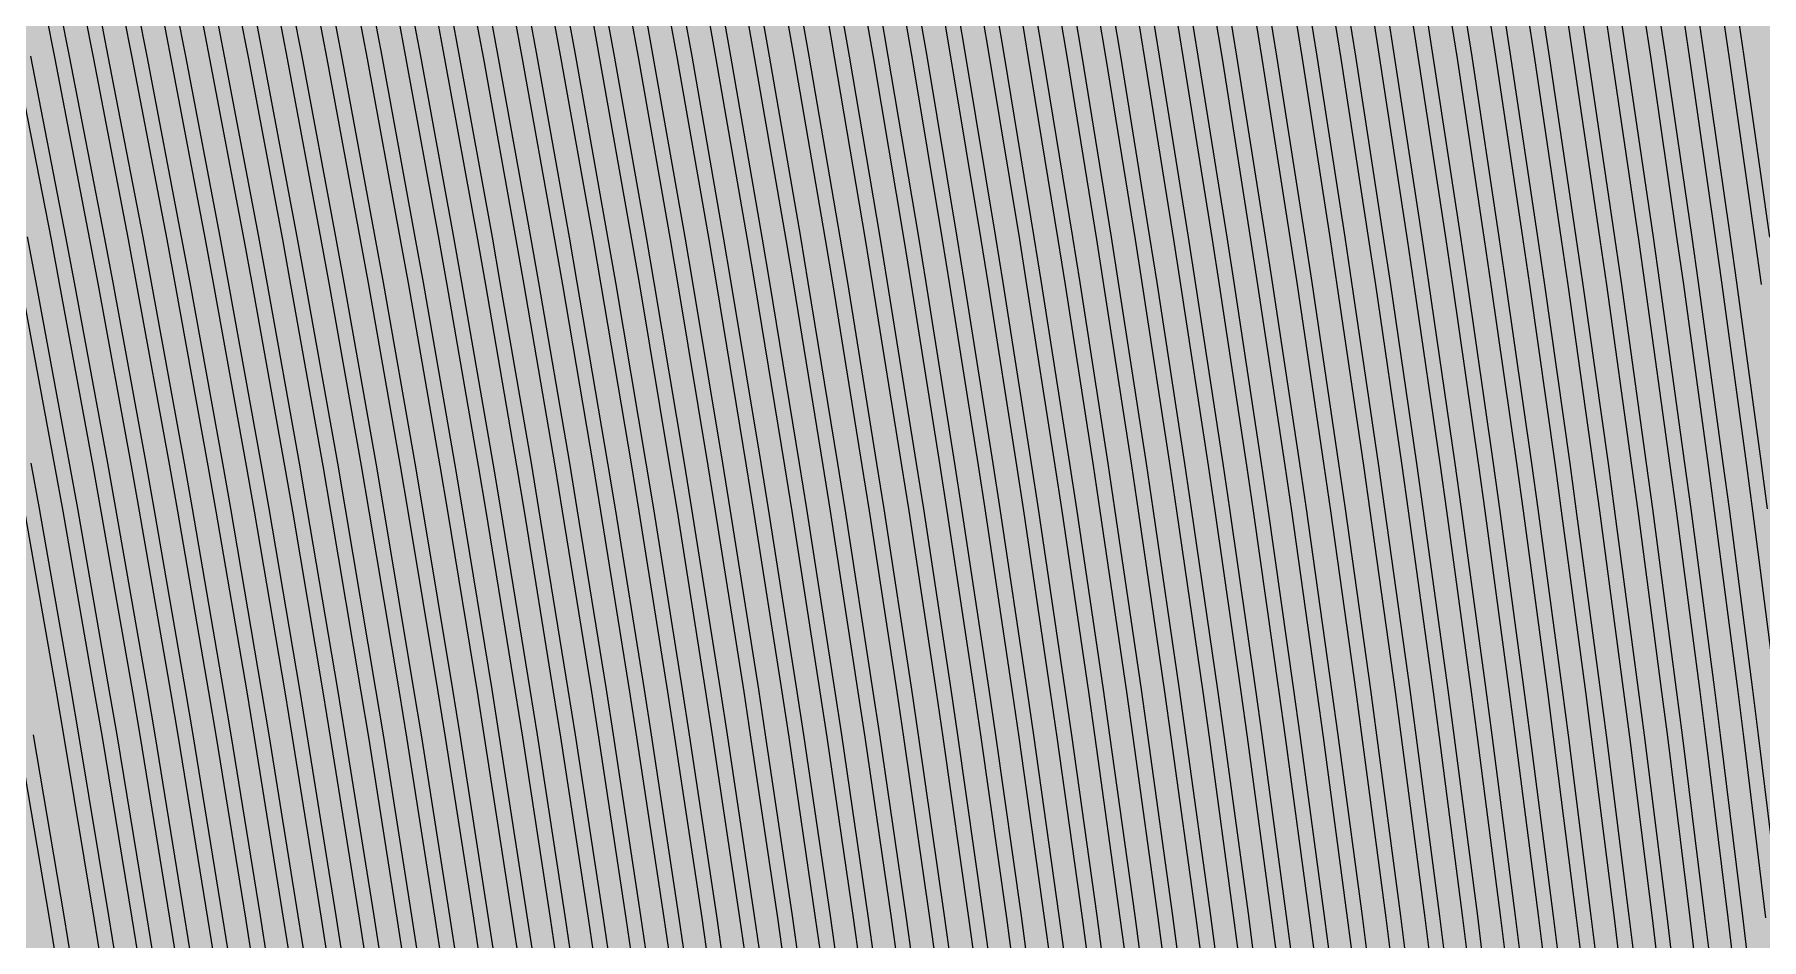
# Model space of a CAD drawing. Header units: metres. Extents: x -7240 to 10960, y -29667 to 1823.
# Drawn here: x 977.2 to 1215.6, y -17176.2 to -17051.2 of the extents above; entities that cross this region are included whole.
import ezdxf

# ---------------------------------------------------------------- set-up
doc = ezdxf.new("R2010")
doc.units = ezdxf.units.M
doc.layers.add('Metal1', color=4, linetype='CONTINUOUS')
doc.layers.add('Polyimide', color=7, linetype='CONTINUOUS')

msp = doc.modelspace()

# ---------------------------------------------------------------- hatches: boundary and pattern name
at = {"layer": 'Polyimide'}
msp.add_hatch(color=7, dxfattribs=at).paths.add_polyline_path([(4088.45, -11806.89), (4098.72, -11851.21), (4115.58, -11893.47), (4138.63, -11932.7), (4167.35, -11967.99), (4201.08, -11998.53), (4239.03, -12023.62), (4280.35, -12042.68), (4349.18, -12073.73), (4413.2, -12113.76), (4471.26, -12162.04), (4522.3, -12217.69), (4565.39, -12279.7), (4599.74, -12346.94), (4624.73, -12418.19), (4639.91, -12492.16), (4645, -12567.5), (4639.91, -12642.84), (4624.73, -12716.8), (4599.74, -12788.06), (4565.39, -12855.3), (4522.3, -12917.31), (4471.26, -12972.96), (4413.2, -13021.24), (4349.18, -13061.27), (4280.35, -13092.32), (4239.03, -13111.38), (4201.08, -13136.47), (4167.35, -13167.01), (4138.63, -13202.3), (4115.58, -13241.52), (4098.72, -13283.78), (4088.45, -13328.11), (4085, -13373.48), (4085, -13567.5), (4099.45, -13861.55), (4142.64, -14152.77), (4214.18, -14438.35), (4313.36, -14715.55), (4439.24, -14981.69), (4590.59, -15234.21), (4765.97, -15470.68), (4963.68, -15688.82), (5181.82, -15886.53), (5418.29, -16061.91), (5670.81, -16213.26), (5936.95, -16339.14), (6214.15, -16438.32), (6499.73, -16509.85), (6790.95, -16553.05), (7085, -16567.5), (9960.38, -16567.5), (10038.79, -16571.35), (10116.45, -16582.87), (10192.6, -16601.95), (10266.52, -16628.4), (10337.49, -16661.96), (10404.83, -16702.32), (10467.89, -16749.09), (10526.06, -16801.81), (10578.78, -16859.98), (10625.55, -16923.04), (10665.91, -16990.38), (10699.48, -17061.35), (10725.93, -17135.27), (10745, -17211.43), (10756.52, -17289.08), (10760.38, -17367.5), (10760.38, -21957.3), (10721.61, -22012.91), (10685.97, -22070.59), (10653.58, -22130.14), (10624.53, -22191.39), (10598.92, -22254.16), (10576.82, -22318.25), (10558.3, -22383.46), (10543.41, -22449.6), (10532.21, -22516.46), (10524.72, -22583.84), (10520.97, -22651.53), (10520.97, -22719.32), (10524.72, -22787.01), (10532.21, -22854.38), (10543.41, -22921.24), (10558.3, -22987.38), (10576.82, -23052.6), (10598.92, -23116.68), (10624.53, -23179.45), (10653.58, -23240.71), (10685.97, -23300.26), (10721.61, -23357.93), (10760.38, -23413.54), (10760.38, -28667.5), (10756.52, -28745.91), (10745, -28823.57), (10725.93, -28899.73), (10699.48, -28973.65), (10665.91, -29044.62), (10625.55, -29111.96), (10578.78, -29175.01), (10526.06, -29233.19), (10467.89, -29285.91), (10404.83, -29332.68), (10337.49, -29373.04), (10266.52, -29406.6), (10192.6, -29433.05), (10116.45, -29452.13), (10038.79, -29463.65), (9960.38, -29467.5), (-6239.63, -29467.5), (-6318.04, -29463.65), (-6395.7, -29452.13), (-6471.85, -29433.05), (-6545.77, -29406.6), (-6616.74, -29373.04), (-6684.08, -29332.68), (-6747.14, -29285.91), (-6805.31, -29233.19), (-6858.03, -29175.01), (-6904.8, -29111.96), (-6945.16, -29044.62), (-6978.73, -28973.65), (-7005.18, -28899.73), (-7024.25, -28823.57), (-7035.77, -28745.91), (-7039.63, -28667.5), (-7039.63, -23426.32), (-6999.36, -23370.07), (-6962.33, -23311.63), (-6928.66, -23251.2), (-6898.45, -23188.96), (-6871.81, -23125.12), (-6848.81, -23059.88), (-6829.53, -22993.44), (-6814.04, -22926.02), (-6802.37, -22857.83), (-6794.57, -22789.09), (-6790.67, -22720.02), (-6790.67, -22650.84), (-6794.57, -22581.77), (-6802.37, -22513.03), (-6814.04, -22444.84), (-6829.53, -22377.42), (-6848.81, -22310.98), (-6871.81, -22245.74), (-6898.45, -22181.89), (-6928.66, -22119.66), (-6962.33, -22059.22), (-6999.36, -22000.79), (-7039.63, -21944.54), (-7039.63, -17367.5), (-7035.77, -17289.08), (-7024.25, -17211.43), (-7005.18, -17135.27), (-6978.73, -17061.35), (-6945.16, -16990.38), (-6904.8, -16923.04), (-6858.03, -16859.98), (-6805.31, -16801.81), (-6747.14, -16749.09), (-6684.08, -16702.32), (-6616.74, -16661.96), (-6545.77, -16628.4), (-6471.85, -16601.95), (-6395.7, -16582.87), (-6318.04, -16571.35), (-6239.63, -16567.5), (-3334, -16567.5), (-3039.95, -16553.05), (-2748.73, -16509.85), (-2463.15, -16438.32), (-2185.95, -16339.14), (-1919.81, -16213.26), (-1667.29, -16061.91), (-1430.82, -15886.53), (-1212.68, -15688.82), (-1014.97, -15470.68), (-839.59, -15234.21), (-688.24, -14981.69), (-562.36, -14715.55), (-463.18, -14438.35), (-391.64, -14152.77), (-348.45, -13861.55), (-334, -13567.5), (-334, -13373.48), (-337.45, -13328.11), (-347.72, -13283.78), (-364.58, -13241.52), (-387.63, -13202.3), (-416.35, -13167.01), (-450.08, -13136.47), (-488.03, -13111.38), (-529.35, -13092.32), (-529.35, -13092.32), (-598.18, -13061.27), (-662.2, -13021.24), (-720.26, -12972.96), (-771.3, -12917.31), (-814.39, -12855.3), (-848.74, -12788.06), (-873.73, -12716.8), (-888.91, -12642.84), (-894, -12567.5), (-888.91, -12492.16), (-873.73, -12418.19), (-848.74, -12346.94), (-814.39, -12279.7), (-771.3, -12217.69), (-720.26, -12162.04), (-662.2, -12113.76), (-598.18, -12073.73), (-529.35, -12042.68), (-488.03, -12023.62), (-450.08, -11998.53), (-416.35, -11967.99), (-387.63, -11932.7), (-364.58, -11893.47), (-347.72, -11851.21), (-337.45, -11806.89), (-334, -11761.52), (-334, -11074.31), (-337.45, -11028.94), (-347.72, -10984.62), (-364.58, -10942.36), (-387.63, -10903.13), (-416.35, -10867.84), (-450.08, -10837.3), (-488.03, -10812.21), (-529.35, -10793.16), (-529.35, -10793.16), (-598.18, -10762.1), (-662.2, -10722.07), (-720.26, -10673.8), (-771.3, -10618.15), (-814.39, -10556.13), (-848.74, -10488.89), (-873.73, -10417.64), (-888.91, -10343.67), (-894, -10268.33), (-888.91, -10192.99), (-873.73, -10119.03), (-848.74, -10047.77), (-814.39, -9980.53), (-771.3, -9918.52), (-720.26, -9862.87), (-662.2, -9814.59), (-598.18, -9774.56), (-529.35, -9743.51), (-488.03, -9724.45), (-450.08, -9699.36), (-416.35, -9668.82), (-387.63, -9633.53), (-364.58, -9594.31), (-347.72, -9552.05), (-337.45, -9507.72), (-334, -9462.35), (-334, -8775.14), (-337.45, -8729.78), (-347.72, -8685.45), (-364.58, -8643.19), (-387.63, -8603.96), (-416.35, -8568.68), (-450.08, -8538.14), (-488.03, -8513.05), (-529.35, -8493.99), (-529.35, -8493.99), (-598.18, -8462.94), (-662.2, -8422.91), (-720.26, -8374.63), (-771.3, -8318.98), (-814.39, -8256.97), (-848.74, -8189.73), (-873.73, -8118.47), (-888.91, -8044.5), (-894, -7969.17), (-888.91, -7893.83), (-873.73, -7819.86), (-848.74, -7748.61), (-814.39, -7681.36), (-771.3, -7619.35), (-720.26, -7563.7), (-662.2, -7515.42), (-598.18, -7475.4), (-529.35, -7444.34), (-529.35, -7444.34), (-488.03, -7425.28), (-450.08, -7400.2), (-416.35, -7369.66), (-387.63, -7334.37), (-364.58, -7295.14), (-347.72, -7252.88), (-337.45, -7208.56), (-334, -7163.19), (-334, -6475.98), (-337.45, -6430.61), (-347.72, -6386.29), (-364.58, -6344.02), (-387.63, -6304.8), (-416.35, -6269.51), (-450.08, -6238.97), (-488.03, -6213.88), (-529.35, -6194.82), (-529.35, -6194.82), (-598.18, -6163.77), (-662.2, -6123.74), (-720.26, -6075.46), (-771.3, -6019.81), (-814.39, -5957.8), (-848.74, -5890.56), (-873.73, -5819.31), (-888.91, -5745.34), (-894, -5670), (-888.91, -5594.66), (-873.73, -5520.69), (-848.74, -5449.44), (-814.39, -5382.2), (-771.3, -5320.19), (-720.26, -5264.54), (-662.2, -5216.26), (-598.18, -5176.23), (-529.35, -5145.18), (-529.35, -5145.18), (-488.03, -5126.12), (-450.08, -5101.03), (-416.35, -5070.49), (-387.63, -5035.2), (-364.58, -4995.98), (-347.72, -4953.71), (-337.45, -4909.39), (-334, -4864.02), (-334, 380), (-334, 1522.5), (-289, 1522.5), (-288.78, 1515.63), (-288.1, 1508.79), (-286.98, 1502.02), (-285.42, 1495.32), (-283.43, 1488.75), (-281.01, 1482.32), (-278.17, 1476.06), (-274.93, 1470), (-271.3, 1464.17), (-267.3, 1458.58), (-262.94, 1453.27), (-258.25, 1448.25), (-253.23, 1443.56), (-247.92, 1439.2), (-242.33, 1435.2), (-236.5, 1431.57), (-230.44, 1428.33), (-224.18, 1425.49), (-217.75, 1423.07), (-211.18, 1421.08), (-204.48, 1419.52), (-197.71, 1418.4), (-190.87, 1417.72), (-184, 1417.5), (-177.13, 1417.72), (-170.29, 1418.4), (-163.52, 1419.52), (-156.82, 1421.08), (-150.25, 1423.07), (-143.82, 1425.49), (-137.56, 1428.33), (-131.5, 1431.57), (-125.67, 1435.2), (-120.08, 1439.2), (-114.77, 1443.56), (-109.75, 1448.25), (-105.06, 1453.27), (-100.7, 1458.58), (-96.7, 1464.17), (-93.07, 1470), (-89.83, 1476.06), (-86.99, 1482.32), (-84.57, 1488.75), (-82.58, 1495.32), (-81.02, 1502.02), (-79.9, 1508.79), (-79.22, 1515.63), (-79, 1522.5), (1786, 1522.5), (3835, 1522.5), (3835.21, 1529.04), (3835.86, 1535.55), (3836.92, 1542.01), (3838.41, 1548.38), (3840.31, 1554.64), (3842.61, 1560.77), (3845.31, 1566.73), (3848.4, 1572.5), (3851.85, 1578.06), (3855.66, 1583.38), (3859.82, 1588.43), (3864.29, 1593.21), (3869.07, 1597.68), (3874.12, 1601.84), (3879.44, 1605.65), (3885, 1609.1), (3890.77, 1612.19), (3896.73, 1614.89), (3902.86, 1617.19), (3909.12, 1619.09), (3915.49, 1620.58), (3921.95, 1621.64), (3928.46, 1622.29), (3935, 1622.5), (3941.54, 1622.29), (3948.05, 1621.64), (3954.51, 1620.58), (3960.88, 1619.09), (3967.14, 1617.19), (3973.27, 1614.89), (3979.23, 1612.19), (3985, 1609.1), (3990.56, 1605.65), (3995.88, 1601.84), (4000.93, 1597.68), (4005.71, 1593.21), (4010.18, 1588.43), (4014.34, 1583.38), (4018.15, 1578.06), (4021.6, 1572.5), (4024.69, 1566.73), (4027.39, 1560.77), (4029.69, 1554.64), (4031.59, 1548.38), (4033.08, 1542.01), (4034.14, 1535.55), (4034.79, 1529.04), (4035, 1522.5), (4085, 1522.5), (4085, 380), (4085, 330), (4085, -4864.02), (4088.45, -4909.39), (4098.72, -4953.71), (4115.58, -4995.98), (4138.63, -5035.2), (4167.35, -5070.49), (4201.08, -5101.03), (4239.03, -5126.12), (4280.35, -5145.18), (4280.35, -5145.18), (4349.18, -5176.23), (4413.2, -5216.26), (4471.26, -5264.54), (4522.3, -5320.19), (4565.39, -5382.2), (4599.74, -5449.44), (4624.73, -5520.69), (4639.91, -5594.66), (4645, -5670), (4639.91, -5745.34), (4624.73, -5819.31), (4599.74, -5890.56), (4565.39, -5957.8), (4522.3, -6019.81), (4471.26, -6075.46), (4413.2, -6123.74), (4349.18, -6163.77), (4280.35, -6194.82), (4239.03, -6213.88), (4201.08, -6238.97), (4167.35, -6269.51), (4138.63, -6304.8), (4115.58, -6344.02), (4098.72, -6386.29), (4088.45, -6430.61), (4085, -6475.98), (4085, -11761.52), (4088.45, -11806.89)])

# ---------------------------------------------------------------- linework, layer by layer
at = {"layer": 'Metal1'}
for points in [[(1002.15, -17179.51), (1001.16, -17173.25), (997.1, -17148.28), (996.05, -17142.01), (991.74, -17117.05), (990.62, -17110.78), (986.06, -17085.82), (984.88, -17079.55), (980.06, -17054.59), (978.82, -17048.32)], [(980.78, -17047.93), (982.02, -17054.2), (986.84, -17079.18), (988.02, -17085.45), (992.59, -17110.43), (993.71, -17116.7), (998.02, -17141.68), (999.07, -17147.95), (1003.14, -17172.93), (1004.13, -17179.2)], [(1007.37, -17179.51), (1006.39, -17173.24), (1002.35, -17148.28), (1001.31, -17142.01), (997.02, -17117.05), (995.91, -17110.78), (991.37, -17085.82), (990.2, -17079.55), (985.41, -17054.59), (984.17, -17048.32)], [(986.13, -17047.93), (987.37, -17054.2), (992.17, -17079.18), (993.34, -17085.45), (997.88, -17110.43), (998.99, -17116.7), (1003.28, -17141.68), (1004.33, -17147.95), (1008.37, -17172.93), (1009.35, -17179.2)], [(1012.6, -17179.51), (1011.62, -17173.24), (1007.61, -17148.28), (1006.57, -17142.01), (1002.3, -17117.05), (1001.2, -17110.78), (996.69, -17085.82), (995.52, -17079.55), (990.76, -17054.59), (989.53, -17048.32)], [(991.49, -17047.93), (992.72, -17054.21), (997.49, -17079.18), (998.65, -17085.45), (1003.17, -17110.43), (1004.27, -17116.7), (1008.54, -17141.68), (1009.58, -17147.95), (1013.6, -17172.93), (1014.57, -17179.2)], [(1017.82, -17179.5), (1016.85, -17173.24), (1012.86, -17148.27), (1011.83, -17142.01), (1007.59, -17117.04), (1006.49, -17110.78), (1002, -17085.81), (1000.84, -17079.55), (996.1, -17054.58), (994.88, -17048.32)], [(996.84, -17047.93), (998.07, -17054.21), (1002.81, -17079.18), (1003.97, -17085.46), (1008.46, -17110.43), (1009.56, -17116.7), (1013.8, -17141.68), (1014.83, -17147.95), (1018.83, -17172.93), (1019.8, -17179.2)], [(1023.05, -17179.5), (1022.08, -17173.24), (1018.11, -17148.27), (1017.08, -17142.01), (1012.87, -17117.04), (1011.78, -17110.78), (1007.32, -17085.81), (1006.17, -17079.55), (1001.45, -17054.58), (1000.24, -17048.32)], [(1002.2, -17047.93), (1003.42, -17054.21), (1008.13, -17079.18), (1009.28, -17085.46), (1013.75, -17110.43), (1014.84, -17116.71), (1019.06, -17141.68), (1020.08, -17147.95), (1024.06, -17172.93), (1025.02, -17179.2)], [(1028.27, -17179.5), (1027.31, -17173.24), (1023.36, -17148.27), (1022.34, -17142.01), (1018.15, -17117.04), (1017.07, -17110.78), (1012.63, -17085.81), (1011.49, -17079.55), (1006.8, -17054.58), (1005.59, -17048.32)], [(1007.56, -17047.93), (1008.77, -17054.21), (1013.45, -17079.18), (1014.6, -17085.46), (1019.04, -17110.43), (1020.12, -17116.71), (1024.32, -17141.68), (1025.34, -17147.96), (1029.29, -17172.93), (1030.25, -17179.2)], [(1033.49, -17179.5), (1032.54, -17173.24), (1028.62, -17148.27), (1027.6, -17142.01), (1023.43, -17117.04), (1022.36, -17110.78), (1017.95, -17085.81), (1016.81, -17079.55), (1012.15, -17054.58), (1010.95, -17048.31)], [(1012.91, -17047.93), (1014.12, -17054.21), (1018.78, -17079.18), (1019.92, -17085.46), (1024.33, -17110.43), (1025.41, -17116.71), (1029.57, -17141.68), (1030.59, -17147.96), (1034.52, -17172.93), (1035.47, -17179.2)], [(1038.8, -17179.5), (1037.86, -17173.24), (1033.96, -17148.27), (1032.96, -17142.01), (1028.82, -17117.04), (1027.76, -17110.78), (1023.38, -17085.81), (1022.25, -17079.54), (1017.63, -17054.58), (1016.44, -17048.31)], [(1018.4, -17047.93), (1019.6, -17054.21), (1024.22, -17079.19), (1025.35, -17085.46), (1029.73, -17110.44), (1030.8, -17116.71), (1034.93, -17141.69), (1035.94, -17147.96), (1039.83, -17172.94), (1040.78, -17179.21)], [(1044.17, -17179.5), (1043.23, -17173.24), (1039.37, -17148.27), (1038.38, -17142.01), (1034.28, -17117.04), (1033.23, -17110.77), (1028.89, -17085.81), (1027.77, -17079.54), (1023.2, -17054.58), (1022.02, -17048.31)], [(1023.98, -17047.94), (1025.16, -17054.21), (1029.74, -17079.19), (1030.86, -17085.46), (1035.2, -17110.44), (1036.26, -17116.71), (1040.35, -17141.69), (1041.35, -17147.96), (1045.21, -17172.94), (1046.15, -17179.21)], [(1049.39, -17179.5), (1048.46, -17173.24), (1044.63, -17148.27), (1043.64, -17142.01), (1039.57, -17117.04), (1038.51, -17110.77), (1034.21, -17085.81), (1033.09, -17079.54), (1028.55, -17054.58), (1027.37, -17048.31)], [(1029.34, -17047.94), (1030.51, -17054.21), (1035.06, -17079.19), (1036.18, -17085.46), (1040.49, -17110.44), (1041.54, -17116.71), (1045.61, -17141.69), (1046.6, -17147.96), (1050.44, -17172.94), (1051.37, -17179.21)], [(1054.61, -17179.5), (1053.69, -17173.24), (1049.88, -17148.27), (1048.89, -17142), (1044.85, -17117.03), (1043.8, -17110.77), (1039.52, -17085.8), (1038.42, -17079.54), (1033.89, -17054.57), (1032.73, -17048.31)], [(1034.69, -17047.94), (1035.86, -17054.21), (1040.39, -17079.19), (1041.49, -17085.46), (1045.78, -17110.44), (1046.82, -17116.71), (1050.87, -17141.69), (1051.86, -17147.96), (1055.67, -17172.94), (1056.59, -17179.21)], [(1059.84, -17179.5), (1058.92, -17173.24), (1055.13, -17148.26), (1054.15, -17142), (1050.13, -17117.03), (1049.09, -17110.77), (1044.84, -17085.8), (1043.74, -17079.54), (1039.24, -17054.57), (1038.08, -17048.31)], [(1040.05, -17047.94), (1041.21, -17054.21), (1045.71, -17079.19), (1046.81, -17085.46), (1051.07, -17110.44), (1052.1, -17116.71), (1056.13, -17141.69), (1057.11, -17147.96), (1060.9, -17172.94), (1061.82, -17179.21)], [(1065.06, -17179.49), (1064.15, -17173.23), (1060.38, -17148.26), (1059.41, -17142), (1055.41, -17117.03), (1054.38, -17110.77), (1050.15, -17085.8), (1049.06, -17079.54), (1044.59, -17054.57), (1043.44, -17048.31)], [(1045.41, -17047.94), (1046.56, -17054.21), (1051.03, -17079.19), (1052.12, -17085.46), (1056.35, -17110.44), (1057.39, -17116.71), (1061.39, -17141.69), (1062.36, -17147.96), (1066.13, -17172.94), (1067.04, -17179.21)], [(1070.29, -17179.49), (1069.38, -17173.23), (1065.64, -17148.26), (1064.67, -17142), (1060.7, -17117.03), (1059.67, -17110.77), (1055.47, -17085.8), (1054.38, -17079.54), (1049.94, -17054.57), (1048.8, -17048.31)], [(1050.76, -17047.94), (1051.91, -17054.22), (1056.35, -17079.19), (1057.44, -17085.46), (1061.64, -17110.44), (1062.67, -17116.71), (1066.65, -17141.69), (1067.61, -17147.96), (1071.36, -17172.94), (1072.27, -17179.21)], [(1075.51, -17179.49), (1074.61, -17173.23), (1070.89, -17148.26), (1069.93, -17142), (1065.98, -17117.03), (1064.96, -17110.77), (1060.78, -17085.8), (1059.7, -17079.54), (1055.29, -17054.57), (1054.15, -17048.3)], [(1056.12, -17047.94), (1057.26, -17054.22), (1061.67, -17079.19), (1062.75, -17085.46), (1066.93, -17110.44), (1067.95, -17116.71), (1071.9, -17141.69), (1072.87, -17147.96), (1076.59, -17172.94), (1077.49, -17179.21)], [(1080.74, -17179.49), (1079.84, -17173.23), (1076.14, -17148.26), (1075.19, -17142), (1071.26, -17117.03), (1070.25, -17110.77), (1066.1, -17085.8), (1065.02, -17079.54), (1060.64, -17054.57), (1059.51, -17048.3)], [(1061.48, -17047.94), (1062.61, -17054.22), (1067, -17079.19), (1068.07, -17085.47), (1072.22, -17110.44), (1073.24, -17116.71), (1077.16, -17141.69), (1078.12, -17147.96), (1081.82, -17172.94), (1082.72, -17179.21)], [(1085.96, -17179.49), (1085.07, -17173.23), (1081.39, -17148.26), (1080.45, -17142), (1076.55, -17117.03), (1075.54, -17110.77), (1071.41, -17085.8), (1070.35, -17079.53), (1065.99, -17054.57), (1064.86, -17048.3)], [(1066.83, -17047.95), (1067.96, -17054.22), (1072.32, -17079.2), (1073.38, -17085.47), (1077.51, -17110.44), (1078.52, -17116.71), (1082.42, -17141.69), (1083.37, -17147.96), (1087.05, -17172.94), (1087.94, -17179.21)], [(1091.18, -17179.49), (1090.3, -17173.23), (1086.65, -17148.26), (1085.7, -17142), (1081.83, -17117.03), (1080.83, -17110.77), (1076.73, -17085.8), (1075.67, -17079.53), (1071.34, -17054.56), (1070.22, -17048.3)], [(1072.19, -17047.95), (1073.31, -17054.22), (1077.64, -17079.2), (1078.7, -17085.47), (1082.8, -17110.45), (1083.8, -17116.72), (1087.68, -17141.7), (1088.63, -17147.96), (1092.28, -17172.95), (1093.16, -17179.21)], [(1096.41, -17179.49), (1095.53, -17173.23), (1091.9, -17148.26), (1090.96, -17142), (1087.11, -17117.03), (1086.12, -17110.76), (1082.04, -17085.79), (1080.99, -17079.53), (1076.68, -17054.56), (1075.58, -17048.3)], [(1077.54, -17047.95), (1078.65, -17054.22), (1082.96, -17079.2), (1084.01, -17085.47), (1088.09, -17110.45), (1089.09, -17116.72), (1092.94, -17141.7), (1093.88, -17147.96), (1097.51, -17172.95), (1098.39, -17179.21)], [(1101.72, -17179.49), (1100.84, -17173.23), (1097.25, -17148.26), (1096.32, -17142), (1092.5, -17117.02), (1091.51, -17110.76), (1087.47, -17085.79), (1086.43, -17079.53), (1082.16, -17054.56), (1081.06, -17048.3)], [(1083.03, -17047.95), (1084.13, -17054.22), (1088.4, -17079.2), (1089.45, -17085.47), (1093.49, -17110.45), (1094.48, -17116.72), (1098.3, -17141.7), (1099.23, -17147.97), (1102.82, -17172.95), (1103.7, -17179.21)], [(1107.08, -17179.48), (1106.22, -17173.23), (1102.66, -17148.25), (1101.74, -17141.99), (1097.96, -17117.02), (1096.98, -17110.76), (1092.98, -17085.79), (1091.95, -17079.53), (1087.73, -17054.56), (1086.64, -17048.3)], [(1088.61, -17047.95), (1089.7, -17054.22), (1093.93, -17079.2), (1094.96, -17085.47), (1098.96, -17110.45), (1099.94, -17116.72), (1103.72, -17141.7), (1104.64, -17147.97), (1108.2, -17172.95), (1109.06, -17179.22)], [(1112.3, -17179.48), (1111.45, -17173.23), (1107.91, -17148.25), (1107, -17141.99), (1103.24, -17117.02), (1102.27, -17110.76), (1098.3, -17085.79), (1097.28, -17079.53), (1093.08, -17054.56), (1092, -17048.3)], [(1093.97, -17047.95), (1095.05, -17054.22), (1099.25, -17079.2), (1100.27, -17085.47), (1104.25, -17110.45), (1105.22, -17116.72), (1108.98, -17141.7), (1109.89, -17147.97), (1113.43, -17172.95), (1114.29, -17179.22)], [(1117.53, -17179.48), (1116.68, -17173.22), (1113.16, -17148.25), (1112.26, -17141.99), (1108.53, -17117.02), (1107.56, -17110.76), (1103.61, -17085.79), (1102.6, -17079.53), (1098.43, -17054.56), (1097.35, -17048.29)], [(1099.33, -17047.95), (1100.4, -17054.22), (1104.57, -17079.2), (1105.59, -17085.47), (1109.54, -17110.45), (1110.5, -17116.72), (1114.23, -17141.7), (1115.14, -17147.97), (1118.66, -17172.95), (1119.51, -17179.22)], [(1122.75, -17179.48), (1121.9, -17173.22), (1118.42, -17148.25), (1117.51, -17141.99), (1113.81, -17117.02), (1112.85, -17110.76), (1108.93, -17085.79), (1107.92, -17079.53), (1103.78, -17054.56), (1102.71, -17048.29)], [(1104.68, -17047.95), (1105.75, -17054.22), (1109.89, -17079.2), (1110.9, -17085.47), (1114.83, -17110.45), (1115.79, -17116.72), (1119.49, -17141.7), (1120.4, -17147.97), (1123.89, -17172.95), (1124.73, -17179.22)], [(1127.98, -17179.48), (1127.13, -17173.22), (1123.67, -17148.25), (1122.77, -17141.99), (1119.09, -17117.02), (1118.14, -17110.76), (1114.24, -17085.79), (1113.24, -17079.53), (1109.13, -17054.55), (1108.07, -17048.29)], [(1110.04, -17047.95), (1111.1, -17054.22), (1115.21, -17079.2), (1116.22, -17085.47), (1120.12, -17110.45), (1121.07, -17116.72), (1124.75, -17141.7), (1125.65, -17147.97), (1129.12, -17172.95), (1129.96, -17179.22)], [(1133.2, -17179.48), (1132.36, -17173.22), (1128.92, -17148.25), (1128.03, -17141.99), (1124.37, -17117.02), (1123.43, -17110.76), (1119.56, -17085.78), (1118.56, -17079.52), (1114.47, -17054.55), (1113.42, -17048.29)], [(1115.39, -17047.96), (1116.45, -17054.23), (1120.54, -17079.21), (1121.54, -17085.47), (1125.41, -17110.45), (1126.35, -17116.72), (1130.01, -17141.7), (1130.9, -17147.97), (1134.35, -17172.95), (1135.18, -17179.22)], [(1138.42, -17179.48), (1137.59, -17173.22), (1134.17, -17148.25), (1133.29, -17141.99), (1129.66, -17117.02), (1128.72, -17110.76), (1124.87, -17085.78), (1123.88, -17079.52), (1119.82, -17054.55), (1118.78, -17048.29)], [(1120.75, -17047.96), (1121.8, -17054.23), (1125.86, -17079.21), (1126.85, -17085.47), (1130.7, -17110.46), (1131.64, -17116.72), (1135.27, -17141.7), (1136.15, -17147.97), (1139.58, -17172.95), (1140.41, -17179.22)], [(1143.65, -17179.48), (1142.82, -17173.22), (1139.43, -17148.25), (1138.55, -17141.99), (1134.94, -17117.01), (1134.01, -17110.75), (1130.19, -17085.78), (1129.21, -17079.52), (1125.17, -17054.55), (1124.13, -17048.29)], [(1126.11, -17047.96), (1127.15, -17054.23), (1131.18, -17079.21), (1132.17, -17085.48), (1135.99, -17110.46), (1136.92, -17116.72), (1140.53, -17141.71), (1141.41, -17147.97), (1144.81, -17172.95), (1145.63, -17179.22)], [(1148.87, -17179.48), (1148.05, -17173.22), (1144.68, -17148.24), (1143.81, -17141.99), (1140.22, -17117.01), (1139.3, -17110.75), (1135.5, -17085.78), (1134.53, -17079.52), (1130.52, -17054.55), (1129.49, -17048.29)], [(1131.46, -17047.96), (1132.49, -17054.23), (1136.5, -17079.21), (1137.48, -17085.48), (1141.28, -17110.46), (1142.2, -17116.72), (1145.79, -17141.71), (1146.66, -17147.97), (1150.04, -17172.96), (1150.86, -17179.22)], [(1154.1, -17179.48), (1153.28, -17173.22), (1149.93, -17148.24), (1149.07, -17141.99), (1145.51, -17117.01), (1144.59, -17110.75), (1140.82, -17085.78), (1139.85, -17079.52), (1135.87, -17054.55), (1134.85, -17048.29)], [(1136.82, -17047.96), (1137.84, -17054.23), (1141.82, -17079.21), (1142.8, -17085.48), (1146.57, -17110.46), (1147.49, -17116.73), (1151.05, -17141.71), (1151.91, -17147.97), (1155.27, -17172.96), (1156.08, -17179.22)], [(1159.32, -17179.47), (1158.51, -17173.22), (1155.18, -17148.24), (1154.32, -17141.98), (1150.79, -17117.01), (1149.88, -17110.75), (1146.13, -17085.78), (1145.17, -17079.52), (1141.22, -17054.55), (1140.2, -17048.29)], [(1142.17, -17047.96), (1143.19, -17054.23), (1147.15, -17079.21), (1148.11, -17085.48), (1151.86, -17110.46), (1152.77, -17116.73), (1156.3, -17141.71), (1157.17, -17147.97), (1160.5, -17172.96), (1161.31, -17179.22)], [(1164.63, -17179.47), (1163.83, -17173.22), (1160.53, -17148.24), (1159.68, -17141.98), (1156.18, -17117.01), (1155.27, -17110.75), (1151.57, -17085.78), (1150.61, -17079.52), (1146.7, -17054.54), (1145.69, -17048.28)], [(1147.66, -17047.96), (1148.67, -17054.23), (1152.59, -17079.21), (1153.55, -17085.48), (1157.25, -17110.46), (1158.16, -17116.73), (1161.66, -17141.71), (1162.51, -17147.98), (1165.81, -17172.96), (1166.61, -17179.22)], [(1169.99, -17179.47), (1169.2, -17173.22), (1165.94, -17148.24), (1165.1, -17141.98), (1161.64, -17117.01), (1160.74, -17110.75), (1157.08, -17085.77), (1156.13, -17079.52), (1152.26, -17054.54), (1151.27, -17048.28)], [(1153.24, -17047.96), (1154.24, -17054.23), (1158.11, -17079.21), (1159.06, -17085.48), (1162.72, -17110.46), (1163.62, -17116.73), (1167.08, -17141.71), (1167.92, -17147.98), (1171.19, -17172.96), (1171.98, -17179.22)], [(1175.22, -17179.47), (1174.43, -17173.21), (1171.19, -17148.24), (1170.36, -17141.98), (1166.92, -17117.01), (1166.03, -17110.75), (1162.39, -17085.77), (1161.46, -17079.51), (1157.61, -17054.54), (1156.62, -17048.28)], [(1158.6, -17047.97), (1159.59, -17054.23), (1163.43, -17079.21), (1164.37, -17085.48), (1168.01, -17110.46), (1168.9, -17116.73), (1172.34, -17141.71), (1173.18, -17147.98), (1176.42, -17172.96), (1177.2, -17179.22)], [(1180.44, -17179.47), (1179.66, -17173.21), (1176.45, -17148.24), (1175.62, -17141.98), (1172.2, -17117), (1171.32, -17110.75), (1167.71, -17085.77), (1166.78, -17079.51), (1162.96, -17054.54), (1161.98, -17048.28)], [(1163.96, -17047.97), (1164.94, -17054.23), (1168.76, -17079.22), (1169.69, -17085.48), (1173.3, -17110.46), (1174.18, -17116.73), (1177.6, -17141.71), (1178.43, -17147.98), (1181.65, -17172.96), (1182.43, -17179.23)], [(1185.67, -17179.47), (1184.89, -17173.21), (1181.7, -17148.24), (1180.88, -17141.98), (1177.49, -17117), (1176.61, -17110.75), (1173.02, -17085.77), (1172.1, -17079.51), (1168.31, -17054.54), (1167.34, -17048.28)], [(1169.31, -17047.97), (1170.29, -17054.24), (1174.08, -17079.22), (1175, -17085.48), (1178.59, -17110.47), (1179.47, -17116.73), (1182.86, -17141.71), (1183.68, -17147.98), (1186.88, -17172.96), (1187.65, -17179.23)], [(1190.89, -17179.47), (1190.12, -17173.21), (1186.95, -17148.23), (1186.13, -17141.98), (1182.77, -17117), (1181.9, -17110.74), (1178.34, -17085.77), (1177.42, -17079.51), (1173.66, -17054.54), (1172.69, -17048.28)], [(1174.67, -17047.97), (1175.64, -17054.24), (1179.4, -17079.22), (1180.32, -17085.48), (1183.88, -17110.47), (1184.75, -17116.73), (1188.12, -17141.72), (1188.94, -17147.98), (1192.11, -17172.96), (1192.88, -17179.23)], [(1216.39, -17391.84), (1214.57, -17366.86), (1214.09, -17360.61), (1212.08, -17335.63), (1211.55, -17329.38), (1209.36, -17304.4), (1208.79, -17298.14), (1206.4, -17273.16), (1205.78, -17266.91), (1203.21, -17241.93), (1202.54, -17235.68), (1199.78, -17210.7), (1199.07, -17204.44), (1196.11, -17179.47), (1195.35, -17173.21), (1192.2, -17148.23), (1191.39, -17141.98), (1188.05, -17117), (1187.19, -17110.74), (1183.65, -17085.77), (1182.74, -17079.51), (1179.01, -17054.54), (1178.05, -17048.28)], [(1180.02, -17047.97), (1180.99, -17054.24), (1184.72, -17079.22), (1185.63, -17085.48), (1189.17, -17110.47), (1190.03, -17116.73), (1193.38, -17141.72), (1194.19, -17147.98), (1197.34, -17172.96), (1198.1, -17179.23), (1201.05, -17204.21), (1201.77, -17210.48), (1204.53, -17235.46), (1205.2, -17241.72), (1207.77, -17266.71), (1208.39, -17272.97), (1210.78, -17297.96), (1211.35, -17304.22), (1213.55, -17329.21), (1214.07, -17335.47), (1216.08, -17360.45)], [(1216.67, -17329.38), (1214.49, -17304.4), (1213.92, -17298.14), (1211.55, -17273.16), (1210.94, -17266.91), (1208.38, -17241.93), (1207.72, -17235.68), (1204.98, -17210.7), (1204.27, -17204.44), (1201.34, -17179.47), (1200.58, -17173.21), (1197.46, -17148.23), (1196.65, -17141.98), (1193.33, -17117), (1192.48, -17110.74), (1188.97, -17085.77), (1188.06, -17079.51), (1184.36, -17054.54), (1183.4, -17048.28)], [(1185.38, -17047.97), (1186.34, -17054.24), (1190.04, -17079.22), (1190.95, -17085.49), (1194.46, -17110.47), (1195.32, -17116.73), (1198.63, -17141.72), (1199.44, -17147.98), (1202.57, -17172.97), (1203.32, -17179.23), (1206.26, -17204.21), (1206.97, -17210.48), (1209.71, -17235.46), (1210.37, -17241.72), (1212.93, -17266.71), (1213.54, -17272.97), (1215.91, -17297.96)], [(1216.09, -17266.91), (1213.56, -17241.93), (1212.9, -17235.68), (1210.18, -17210.7), (1209.47, -17204.44), (1206.56, -17179.46), (1205.81, -17173.21), (1202.71, -17148.23), (1201.91, -17141.98), (1198.62, -17117), (1197.77, -17110.74), (1194.28, -17085.77), (1193.39, -17079.51), (1189.71, -17054.53), (1188.76, -17048.28)], [(1190.74, -17047.97), (1191.68, -17054.24), (1195.37, -17079.22), (1196.26, -17085.49), (1199.75, -17110.47), (1200.6, -17116.73), (1203.89, -17141.72), (1204.69, -17147.98), (1207.8, -17172.97), (1208.55, -17179.23), (1211.46, -17204.21), (1212.17, -17210.48), (1214.89, -17235.46), (1215.55, -17241.72), (1218.08, -17266.71)], [(1218.08, -17235.68), (1215.38, -17210.7), (1214.68, -17204.44), (1211.79, -17179.46), (1211.04, -17173.21), (1207.96, -17148.23), (1207.17, -17141.97), (1203.9, -17117), (1203.06, -17110.74), (1199.6, -17085.77), (1198.71, -17079.51), (1195.05, -17054.53), (1194.12, -17048.27)], [(1196.09, -17047.97), (1197.03, -17054.24), (1200.69, -17079.22), (1201.58, -17085.49), (1205.04, -17110.47), (1205.88, -17116.73), (1209.15, -17141.72), (1209.95, -17147.98), (1213.03, -17172.97), (1213.77, -17179.23), (1216.66, -17204.22)], [(1216.27, -17173.21), (1213.22, -17148.23), (1212.43, -17141.97), (1209.18, -17117), (1208.35, -17110.74), (1204.91, -17085.76), (1204.03, -17079.51), (1200.4, -17054.53), (1199.47, -17048.27)], [(1201.45, -17047.97), (1202.38, -17054.24), (1206.01, -17079.22), (1206.89, -17085.49), (1210.33, -17110.47), (1211.17, -17116.74), (1214.41, -17141.72), (1215.2, -17147.98), (1218.26, -17172.97)], [(1217.69, -17141.97), (1214.47, -17117), (1213.64, -17110.74), (1210.23, -17085.76), (1209.35, -17079.51), (1205.75, -17054.53), (1204.83, -17048.27)], [(1206.8, -17047.98), (1207.73, -17054.24), (1211.33, -17079.22), (1212.21, -17085.49), (1215.62, -17110.47), (1216.45, -17116.74)], [(1215.66, -17085.76), (1214.79, -17079.5), (1211.23, -17054.53), (1210.32, -17048.27)], [(1212.29, -17047.98), (1213.21, -17054.24), (1216.77, -17079.23)], [(1025.95, -17423.1), (1023.82, -17398.12), (1023.26, -17391.87), (1020.89, -17366.89), (1020.27, -17360.63), (1017.66, -17335.66), (1016.98, -17329.4), (1014.13, -17304.43), (1013.38, -17298.17), (1010.29, -17273.2), (1009.48, -17266.94), (1006.14, -17241.97), (1005.28, -17235.71), (1001.69, -17210.74), (1000.76, -17204.48), (996.93, -17179.51), (995.93, -17173.25), (991.85, -17148.28), (990.79, -17142.02), (986.45, -17117.05), (985.33, -17110.78), (980.74, -17085.82), (979.56, -17079.55), (974.71, -17054.59)], [(976.67, -17054.2), (981.52, -17079.18), (982.71, -17085.45), (987.3, -17110.43), (988.42, -17116.7), (992.76, -17141.68), (993.82, -17147.95), (997.91, -17172.93), (998.9, -17179.2), (1002.74, -17204.18), (1003.67, -17210.45), (1007.26, -17235.43), (1008.13, -17241.7), (1011.47, -17266.68), (1012.27, -17272.95), (1015.37, -17297.93), (1016.11, -17304.2), (1018.97, -17329.18), (1019.65, -17335.45), (1022.26, -17360.43), (1022.88, -17366.7), (1025.25, -17391.68), (1025.81, -17397.95), (1027.94, -17422.93)], [(976.2, -17079.18), (977.39, -17085.45), (982.01, -17110.43), (983.14, -17116.7), (987.5, -17141.68), (988.57, -17147.95), (992.68, -17172.93), (993.68, -17179.2), (997.53, -17204.18), (998.47, -17210.45), (1002.08, -17235.43), (1002.95, -17241.7), (1006.31, -17266.68), (1007.12, -17272.95), (1010.24, -17297.93), (1010.99, -17304.2), (1013.85, -17329.18), (1014.54, -17335.45), (1017.17, -17360.43), (1017.79, -17366.7), (1020.17, -17391.68), (1020.74, -17397.94), (1022.88, -17422.93)], [(1020.89, -17423.1), (1018.75, -17398.12), (1018.18, -17391.87), (1015.8, -17366.89), (1015.18, -17360.64), (1012.55, -17335.66), (1011.87, -17329.4), (1009, -17304.43), (1008.25, -17298.17), (1005.14, -17273.2), (1004.33, -17266.94), (1000.97, -17241.97), (1000.1, -17235.71), (996.49, -17210.74), (995.56, -17204.48), (991.7, -17179.51), (990.7, -17173.25), (986.59, -17148.28), (985.53, -17142.02), (981.17, -17117.05), (980.04, -17110.79), (975.43, -17085.82)], [(976.72, -17110.43), (977.86, -17116.7), (982.24, -17141.68), (983.31, -17147.95), (987.45, -17172.93), (988.45, -17179.2), (992.33, -17204.18), (993.27, -17210.45), (996.9, -17235.43), (997.78, -17241.7), (1001.16, -17266.68), (1001.97, -17272.95), (1005.1, -17297.93), (1005.86, -17304.2), (1008.74, -17329.18), (1009.43, -17335.45), (1012.07, -17360.43), (1012.7, -17366.69), (1015.1, -17391.68), (1015.67, -17397.94), (1017.82, -17422.93)], [(1015.83, -17423.1), (1013.67, -17398.12), (1013.11, -17391.87), (1010.71, -17366.89), (1010.08, -17360.64), (1007.45, -17335.66), (1006.75, -17329.4), (1003.87, -17304.43), (1003.12, -17298.17), (999.99, -17273.2), (999.18, -17266.94), (995.8, -17241.97), (994.92, -17235.71), (991.3, -17210.74), (990.35, -17204.48), (986.48, -17179.51), (985.47, -17173.25), (981.34, -17148.28), (980.27, -17142.02), (975.89, -17117.05)], [(1010.51, -17423.1), (1008.3, -17398.12), (1007.71, -17391.87), (1005.25, -17366.89), (1004.61, -17360.64), (1001.89, -17335.66), (1001.18, -17329.41), (998.22, -17304.43), (997.44, -17298.18), (994.23, -17273.2), (993.39, -17266.95), (989.92, -17241.98), (989.01, -17235.71), (985.28, -17210.75), (984.32, -17204.48), (980.33, -17179.52), (979.3, -17173.25), (975.05, -17148.29)], [(977.02, -17147.95), (981.27, -17172.92), (982.3, -17179.2), (986.29, -17204.17), (987.26, -17210.45), (990.99, -17235.42), (991.9, -17241.69), (995.37, -17266.68), (996.21, -17272.94), (999.43, -17297.93), (1000.2, -17304.19), (1003.17, -17329.18), (1003.88, -17335.44), (1006.59, -17360.43), (1007.24, -17366.69), (1009.71, -17391.68), (1010.29, -17397.94), (1012.5, -17422.93)]]:
    msp.add_lwpolyline(points, dxfattribs=at)

doc.saveas('drawing.dxf')
